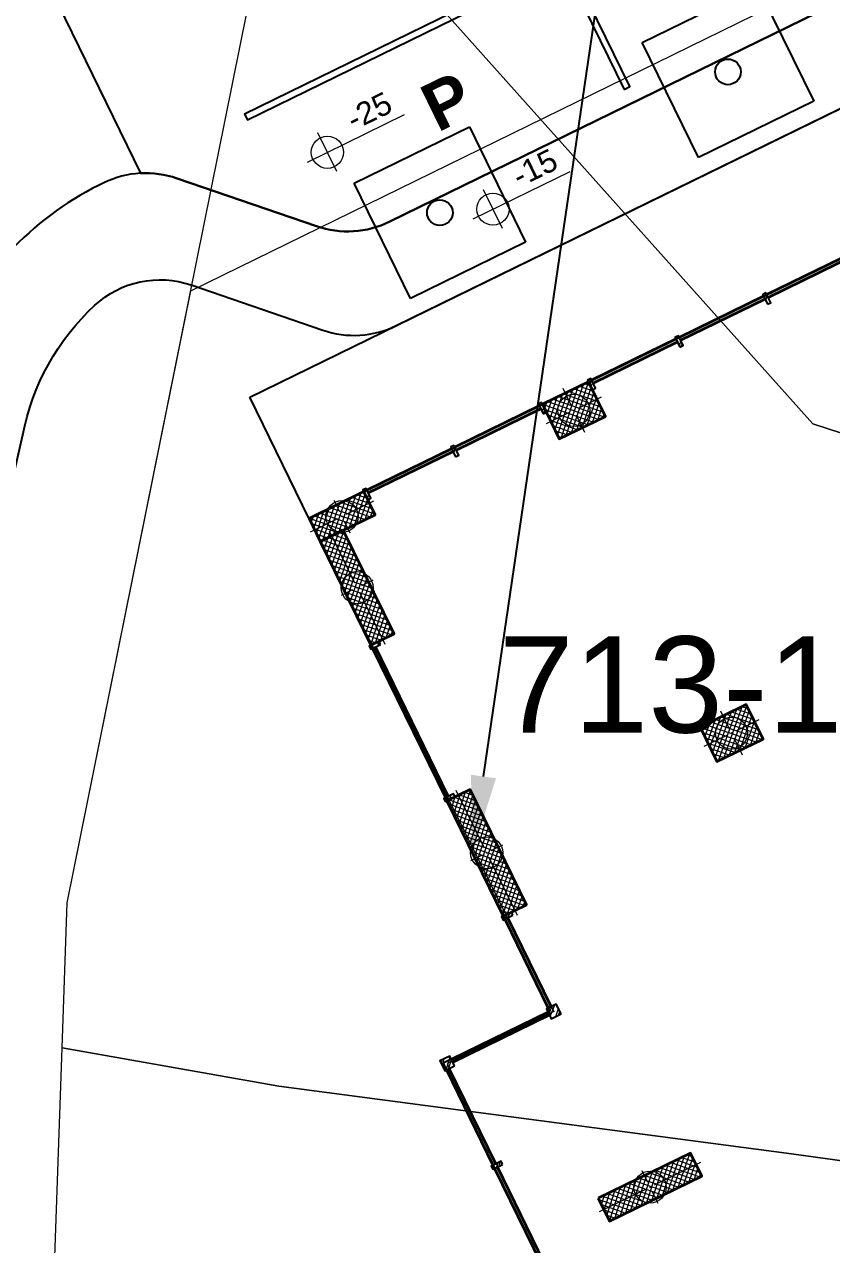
# Model space of a CAD drawing. Header units: metres. Extents: x 7511825 to 7512099, y 4692231 to 4692445.
# Drawn here: x 7511865.49 to 7511878.08, y 4692365.8 to 4692384.83 of the extents above; entities that cross this region are included whole.
import ezdxf
from ezdxf import colors
from ezdxf.entities.mleader import LeaderData, LeaderLine
from ezdxf.math import Vec2, Vec3

# ---------------------------------------------------------------- set-up
doc = ezdxf.new("R2010")
doc.units = ezdxf.units.M
doc.header["$XCLIPFRAME"] = 0
doc.header["$PDMODE"] = 32
doc.header["$PDSIZE"] = 0.5
for name, color, linetype, lineweight in [('- lokalet e_Pen_No__132', 255, 'Continuous', 0), ('A - Alumil_Pen_No__102', 254, 'Continuous', 13), ('A - Alumil_Pen_No__42', 8, 'Continuous', 25), ('A - Muret_Pen_No__7', 7, 'Continuous', 35), ('A - Perdhesa Polyine_Pen_No__6', 1, 'Continuous', 0), ('A - Pllaka Suteren_Pen_No__42', 8, 'Continuous', 25), ('A - Sanitaria_Pen_No__42', 8, 'Continuous', 25), ('A - Shtyllat_Pen_No__1', 7, 'Continuous', 0), ('A - Shtyllat_Pen_No__7', 7, 'Continuous', 35), ('Drawing & Figure_Pen_No__42', 8, 'Continuous', 25), ('Parcela Baze', 7, 'Continuous', 0), ('Site & Landscape - Terrain_Pen_No__42', 8, 'Continuous', 25)]:
    doc.layers.add(name, color=color, linetype=linetype, lineweight=lineweight)
for name, color, linetype in [('A - Alumil', 7, 'Continuous'), ('A - Muret', 7, 'Continuous'), ('A - Pllaka Suteren', 7, 'Continuous'), ('A - Shtyllat', 7, 'Continuous'), ('fer +', 32, 'Continuous'), ('Site & Landscape - Terrain', 7, 'Continuous')]:
    doc.layers.add(name, color=color, linetype=linetype)
for name, color, linetype, lineweight, true_color in [('Annotation - Text_Pen_No__108', 7, 'Continuous', 13, 0xfd8379), ('Annotation - Text_Pen_No__62', 7, 'Continuous', 20, 0xaaaaaa), ('Drawing & Figure_Pen_No__108', 7, 'Continuous', 13, 0xfd8379), ('parcelat e vjetra', 7, 'Continuous', 0, 0x848443), ('parcelat e vjetra nr', 7, 'Continuous', 0, 0x848443)]:
    doc.layers.add(name, color=color, linetype=linetype, lineweight=lineweight, true_color=true_color)
doc.styles.add('GENERATED_STYLE_1', font='arial.ttf')
doc.styles.add('GENERATED_STYLE_2', font='arialbd.ttf')
doc.styles.get("Standard").update_dxf_attribs({"font": 'arial.ttf'})
picture_1 = doc.add_image_def('image1.tif', size_in_pixel=(11235, 8447))
picture_2 = doc.add_image_def('image2.png', size_in_pixel=(905, 1019))
pattern_1 = [(44.99999999999999, (0, 0), (-45.96193909124158, 45.96193909124162), []), (135.0000000000002, (0, 0), (45.96193909124145, 45.96193909124175), [])]
pattern_2 = [(44.99999999999999, (0, 0), (-79.54951288348656, 79.54951288348661), []), (44.99999999999999, (-26.51650429449552, 26.51650429449554), (-79.54951288348656, 79.54951288348661), [])]

# ---------------------------------------------------------------- blocks, each defined once
blk = doc.blocks.new('Slab_1', base_point=(-1850.000000000003, -19000.83600967443))
at = {"layer": 'A - Pllaka Suteren_Pen_No__42', "color": 8, "linetype": 'Continuous', "lineweight": 25, "flags": 128}
blk.add_lwpolyline([(-1850.000000000003, -19000.83600967443), (52099.99999999999, -19000.83600967443), (52099.99999999999, 0), (2.220446049250313e-13, 0), (1.110223024625157e-12, -8550.830745419273), (-1850.000000000002, -8550.830745419273)], close=True, dxfattribs=at)
blk = doc.blocks.new('Slab_3', base_point=(59073.70514619522, 12104.20488908456))
at = {"layer": 'Site & Landscape - Terrain_Pen_No__42', "color": 8, "linetype": 'Continuous', "lineweight": 25, "flags": 128}
blk.add_lwpolyline([(59073.70514619522, 12104.20488908456), (-0.4540726961798081, 12098.17796194351), (-0.0644499180567637, 5988.256210970855, -0.09700013500266898), (478.3923614024191, 5666.512951378401), (2102.903750614875, 4042.001562165945, 0.1989122530165558), (3163.56326233219, 3602.66173394591), (48978.67965644036, 3602.641573385622, 0.1989123673796585), (50039.33982822018, 4041.981401605801), (51660.8915844806, 5663.533157866219, -0.1988155642940143), (52720.99303350056, 6102.872882029355), (59074.31717907935, 6105.239380060766)], format="xyb", close=True, dxfattribs=at)
blk = doc.blocks.new('Slab_4', base_point=(59074.31600689085, 6104.298371527963))
at = {"layer": 'Site & Landscape - Terrain_Pen_No__42', "color": 8, "linetype": 'Continuous', "lineweight": 25, "flags": 128}
blk.add_lwpolyline([(59074.31600689085, 6104.298371527963), (52721.11159973312, 6102.78912284332, 0.198850629036627), (51660.80776356255, 5663.449336948165), (50039.33982822018, 4041.981401605799, -0.1989123673796578), (48978.67965644036, 3602.641573385622), (3163.56326233219, 3602.661733945909, -0.1989122530165558), (2102.903750614876, 4042.001562165943), (478.3923614024204, 5666.5129513784, 0.1975766247407969), (-574.5564539164235, 6105.832957794789), (-671.9724631827688, 6106.333770794439, 0.1779822679354161), (-3872.137727001686, 4887.039193916909), (-5490.789180732588, 2966.793450167437), (-4346.721220894819, 2002.413098128519), (-3439.904615287006, 3128.775407374026, -0.16016692028357), (-1543.711309811395, 4451.617128605742, -0.2759228411107993), (-51.97053657508133, 4075.555505796262), (1481.583399929547, 2542.001569291635, 0.1989122559971561), (2542.242928849808, 2102.661741071595), (49599.99999999999, 2102.641573385623, 0.1989123673796559), (50660.66017177982, 2541.981401605799), (52283.05265317472, 4164.373883000701, -0.1988858525819911), (53343.55979034882, 4603.713703414345), (59074.46904149566, 4604.298388375846)], format="xyb", close=True, dxfattribs=at)
blk = doc.blocks.new('Morph_1')
at = {"layer": 'Site & Landscape - Terrain_Pen_No__42', "color": 8, "linetype": 'Continuous', "lineweight": 25, "flags": 128}
for points in [[(0.145128764643232, 2102.641573385623), (49599.99999999999, 2102.641573385635), (49661.23383793244, 2102.641573385635), (49783.29401270874, 2112.623825903056), (49904.13439607187, 2132.521900694349), (50022.95081520777, 2162.20337935473), (50138.95256645043, 2201.470736540813), (50251.3676772843, 2250.062654469183), (50359.44804369393, 2307.655761943128), (50462.47440867288, 2373.866786334604), (50559.76114876037, 2448.255104200335), (50660.66017177983, 2541.981401605814), (52283.05265317472, 4164.373883000713), (52383.833907137, 4258.002256619035), (52481.11305739359, 4332.400499589562), (52584.13266678434, 4398.622034702548), (52692.20715680582, 4456.226168567599), (52804.61730955797, 4504.829555177853), (52920.61505402056, 4544.108747014417), (53039.42844434251, 4573.802347536228), (53160.26679701405, 4593.712750730913), (53282.32595273507, 4603.707456150196), (53343.55979034882, 4603.713703414359), (59074.46904149573, 4604.298388375861)], [(0.6148023873038269, -5.330642736424362), (0.145128764643232, 2102.641573385623)], [(73150.24494963167, 2.132307174712064), (0.6148023873038269, -5.330642736424362)]]:
    blk.add_lwpolyline(points, dxfattribs=at)
blk = doc.blocks.new('Slab_77', base_point=(7350.073795891333, 3852.645114607748))
at = {"layer": 'Site & Landscape - Terrain_Pen_No__42', "color": 8, "linetype": 'Continuous', "lineweight": 25, "flags": 128}
blk.add_lwpolyline([(7350.073795891333, 3852.645114607748), (7450.073795891335, 3852.645114607748), (7450.073795891335, 5852.645114607751), (7350.073795891333, 5852.645114607751)], close=True, dxfattribs=at)
blk = doc.blocks.new('Slab_79', base_point=(50934.18757382021, 6004.298371527964))
at = {"layer": 'Site & Landscape - Terrain_Pen_No__42', "color": 8, "linetype": 'Continuous', "lineweight": 25, "flags": 128}
blk.add_lwpolyline([(50934.18757382021, 6004.298371527964), (50934.18757382021, 6104.298371527964), (1865.313307690938, 6104.29837152797), (1865.313307690938, 6004.298371527971)], close=True, dxfattribs=at)
blk = doc.blocks.new('Deciduous Trees 25')
at = {"layer": 'A - Sanitaria_Pen_No__42', "color": 8, "linetype": 'Continuous', "lineweight": 25}
image = blk.add_image(picture_2, insert=(-1000, -1000), size_in_units=(2000.0000000000005, 1999.9999999999995), dxfattribs=at)
image.set_boundary_path([(-0.5, -0.5), (904.5, 1018.5)])
blk = doc.blocks.new('Wall_227', base_point=(-1850.000000000004, -19000.83074541927))
at = {"layer": 'A - Muret', "linetype": 'Continuous', "lineweight": 0, "true_color": 0x000000}
for points in [[(-1800.000058172458, -8665.830754255696), (-1850.000059173181, -8665.830754255696), (-1850.000059173181, -10319.16498649131), (-1800.000058172458, -10319.16498649131)], [(-1800.000069597717, -10374.16495891856), (-1850.000082453529, -10374.16495891856), (-1850.000082453529, -12027.49830658989), (-1800.000069597717, -12027.49830658989)], [(-1850.000082453529, -12082.49833074984), (-1850.000082453529, -13735.83162832839), (-1800.000069597717, -13735.83162832839), (-1800.000069597717, -12082.49833074984)], [(-1850.000032694264, -13790.83165910956), (-1850.000032694264, -15444.16498840024), (-1800.000070487103, -15444.16498840024), (-1800.000070487103, -13790.83165910956)], [(-1850.000032694264, -15499.16501194874), (-1850.000032694264, -17152.49829114663), (-1800.000070487103, -17152.49829114663), (-1800.000070487103, -15499.16501194874)], [(-1800.000042179199, -17207.4982866536), (-1850.00004638324, -17207.4982866536), (-1850.00004638324, -18860.83164488735), (-1800.000042179199, -18860.83164488735)]]:
    blk.add_hatch(color=18, dxfattribs=at).paths.add_polyline_path(points)
at = {"layer": 'A - Muret_Pen_No__7', "color": 7, "linetype": 'Continuous', "lineweight": 35, "flags": 128}
for points in [[(-1850.000000000003, -8665.830701162786), (-1850.000000000003, -10319.16493109984)], [(-1800.000000000003, -10319.16494695987), (-1800.000000000003, -8665.830750694096)], [(-1850.000000000003, -10374.16505403453), (-1850.000000000003, -12027.49828902011)], [(-1800.000000000003, -12027.49828764413), (-1800.000000000003, -10374.16497774104)], [(-1850.000000000003, -12082.49825623753), (-1850.000000000003, -13735.83164694039)], [(-1800.000000000003, -13735.83162832839), (-1800.000000000003, -12082.4983184253)], [(-1850.000000000003, -13790.8316141578), (-1850.000000000003, -15444.16500486066)], [(-1800.000000000003, -15444.16496901265), (-1800.000000000003, -13790.83165910956)], [(-1850.000000000003, -15499.16497207807), (-1850.000000000003, -17152.49836278093)], [(-1800.000000000003, -17152.49830969691), (-1800.000000000003, -15499.16499979382)], [(-1850.000000000003, -17207.49832999834), (-1850.000000000004, -18860.83163066814)], [(-1800.000000000004, -18860.83172164369), (-1800.000000000003, -17207.49834047808)]]:
    blk.add_lwpolyline(points, dxfattribs=at)
blk = doc.blocks.new('Wall_228', base_point=(-1.677867851803736e-12, -4899.999999999999))
at = {"layer": 'A - Muret', "linetype": 'Continuous', "lineweight": 0, "true_color": 0x000000}
blk.add_hatch(color=18, dxfattribs=at).paths.add_polyline_path([(-1.619157950424888e-05, -4845.00000340882), (50.0000093739362, -4845.00000340882), (50.0000093739362, -2254.999995529647), (-1.619157950424888e-05, -2254.999995529647)])
at = {"layer": 'A - Muret_Pen_No__7', "color": 7, "linetype": 'Continuous', "lineweight": 35, "flags": 128}
for points in [[(-1.189789007229445e-12, -2254.999995529649), (-1.669035281180333e-12, -4845.000004470352)], [(49.99999999999833, -4845.000004470352), (49.99999999999881, -2254.999995529647)]]:
    blk.add_lwpolyline(points, dxfattribs=at)
blk = doc.blocks.new('Wall_229', base_point=(-1850.000000000003, -8550.830745419273))
at = {"layer": 'A - Muret', "linetype": 'Continuous', "lineweight": 0, "true_color": 0x000000}
blk.add_hatch(color=18, dxfattribs=at).paths.add_polyline_path([(-1709.999998211862, -8550.830723470319), (-1709.999998211862, -8600.83074020478), (-30.00004792523758, -8600.83074020478), (-30.00004792523758, -8550.830723470319)])
at = {"layer": 'A - Muret_Pen_No__7', "color": 7, "linetype": 'Continuous', "lineweight": 35, "flags": 128}
for points in [[(-30.00005014048054, -8550.830745419273), (-1709.999998211862, -8550.830745419273)], [(-1709.999998211862, -8600.830745419273), (-30.00003589486533, -8600.830745419273)]]:
    blk.add_lwpolyline(points, dxfattribs=at)
blk = doc.blocks.new('Wall_230', base_point=(950.0000000000002, -2.775557561562891e-14))
at = {"layer": 'A - Muret', "linetype": 'Continuous', "lineweight": 0, "true_color": 0x000000}
for points in [[(1005.00000849367, -3.079918792225911e-06), (1005.00000849367, -50.00001470981269), (2475.000020709144, -50.00001470981269), (2475.000020709144, -3.079918792225911e-06)], [(2529.999984492062, -3.079918792225911e-06), (2529.999984492062, -50.00001470981269), (3994.999999999998, -50.00001470981269), (3994.999999999998, -3.079918792225911e-06)]]:
    blk.add_hatch(color=18, dxfattribs=at).paths.add_polyline_path(points)
at = {"layer": 'A - Muret_Pen_No__7', "color": 7, "linetype": 'Continuous', "lineweight": 35, "flags": 128}
for points in [[(2474.999999999999, -2.775557561562891e-14), (1005, -2.775557561562891e-14)], [(1005, -50.00000000000003), (2474.999999999999, -50.00000000000003)], [(3994.999999999998, -2.775557561562891e-14), (2529.999999999999, -2.775557561562891e-14)], [(2529.999999999999, -50.00000000000003), (3994.999999999998, -50.00000000000003)]]:
    blk.add_lwpolyline(points, dxfattribs=at)
blk = doc.blocks.new('Wall_231', base_point=(4849.999999999999, -2.775557561562891e-14))
at = {"layer": 'A - Muret', "linetype": 'Continuous', "lineweight": 0, "true_color": 0x000000}
for points in [[(6369.999999999999, 7.152553799238959e-06), (4905.000001192093, 7.152553799238959e-06), (4905.000001192093, -50.00000834466863), (6369.999999999999, -50.00000834466863)], [(7944.999999999998, -49.99999098479932), (9445.000003501775, -49.99999098479932), (9445.000003501775, 3.725283387323586e-06), (7944.999999999998, 3.725283387323586e-06)], [(6424.999999999999, -50.00000000001044), (7889.999999999999, -50.00000000001044), (7889.999999999999, -1.043609643147647e-11), (6424.999999999999, -1.043609643147647e-11)]]:
    blk.add_hatch(color=18, dxfattribs=at).paths.add_polyline_path(points)
at = {"layer": 'A - Muret_Pen_No__7', "color": 7, "linetype": 'Continuous', "lineweight": 35, "flags": 128}
for points in [[(6369.999999999999, -2.775557561562891e-14), (4904.999999999998, -2.775557561562891e-14)], [(4904.999999999998, -50.00000000000003), (6369.999999999999, -50.00000000000003)], [(7889.999999999999, -2.775557561562891e-14), (6424.999999999999, -2.775557561562891e-14)], [(6424.999999999999, -50.00000000000003), (7889.999999999999, -50.00000000000003)], [(9444.999999999998, -2.775557561562891e-14), (7944.999999999998, -2.775557561562891e-14)], [(7944.999999999998, -50.00000000000003), (9444.999999999998, -50.00000000000003)]]:
    blk.add_lwpolyline(points, dxfattribs=at)
blk = doc.blocks.new('Wall_233', base_point=(-2.357699430788309e-12, -8600.830745419273))
at = {"layer": 'A - Muret', "linetype": 'Continuous', "lineweight": 0, "true_color": 0x000000}
blk.add_hatch(color=18, dxfattribs=at).paths.add_polyline_path([(49.99999086694065, -6955.00000263843), (-9.369837059014507e-06, -6955.00000263843), (-9.369837059014507e-06, -8495.830750878955), (49.99999086694065, -8495.830750878955)])
at = {"layer": 'A - Muret_Pen_No__7', "color": 7, "linetype": 'Continuous', "lineweight": 35, "flags": 128}
for points in [[(-2.057070982493457e-12, -6955.00001052693), (-2.33994730496055e-12, -8495.830750878955)], [(49.99999999999766, -8495.830750878955), (49.99999999999795, -6955.000010526929)]]:
    blk.add_lwpolyline(points, dxfattribs=at)
blk = doc.blocks.new('Column_47', base_point=(200.0000000000001, -1300))
at = {"layer": 'A - Shtyllat', "linetype": 'Continuous', "lineweight": 0, "true_color": 0x000000}
h = blk.add_hatch(dxfattribs=at)
h.set_pattern_fill('CONCRETE_BLOCK', color=18, style=0, pattern_type=2)
h.set_pattern_definition(pattern_1)
h.paths.add_polyline_path([(1.110223024625157e-13, -2200), (400.0000000000001, -2200), (400.0000000000001, -399.9999999999998), (1.110223024625157e-13, -399.9999999999998)])
at = {"layer": 'A - Shtyllat_Pen_No__1', "color": 7, "linetype": 'Continuous', "lineweight": 13}
for p, q in [((200.0000000000001, -1220), (200.0000000000001, -319.9999999999998)), ((120.0000000000001, -1300), (-79.9999999999999, -1300)), ((280.0000000000001, -1300), (480.0000000000002, -1300)), ((200.0000000000001, -1380), (200.0000000000001, -2280))]:
    blk.add_line(p, q, dxfattribs=at)
blk.add_point((200.0000000000001, -1300), dxfattribs=at)
at = {"layer": 'A - Shtyllat_Pen_No__7', "color": 7, "linetype": 'Continuous', "lineweight": 35, "flags": 128}
blk.add_lwpolyline([(1.110223024625157e-13, -2200), (400.0000000000001, -2200), (400.0000000000001, -399.9999999999998), (1.110223024625157e-13, -399.9999999999998)], close=True, dxfattribs=at)
blk = doc.blocks.new('Column_48', base_point=(475.0000000000001, -199.9999999999999))
at = {"layer": 'A - Shtyllat', "linetype": 'Continuous', "lineweight": 0, "true_color": 0x000000}
h = blk.add_hatch(dxfattribs=at)
h.set_pattern_fill('CONCRETE_BLOCK', color=18, style=0, pattern_type=2)
h.set_pattern_definition(pattern_1)
h.paths.add_polyline_path([(2.775557561562891e-13, 1.387778780781446e-13), (1.665334536937735e-13, -399.9999999999999), (950, -400), (950, -2.775557561562891e-14)])
at = {"layer": 'A - Shtyllat_Pen_No__1', "color": 7, "linetype": 'Continuous', "lineweight": 13}
for p, q in [((475.0000000000001, -120), (475.0000000000002, 80.00000000000007)), ((395.0000000000001, -199.9999999999999), (-79.99999999999984, -199.9999999999999)), ((475.0000000000001, -279.9999999999999), (475.0000000000001, -480)), ((555, -199.9999999999999), (1030, -200))]:
    blk.add_line(p, q, dxfattribs=at)
blk.add_point((475.0000000000001, -199.9999999999999), dxfattribs=at)
at = {"layer": 'A - Shtyllat_Pen_No__7', "color": 7, "linetype": 'Continuous', "lineweight": 35, "flags": 128}
blk.add_lwpolyline([(2.775557561562891e-13, 1.387778780781446e-13), (1.665334536937735e-13, -399.9999999999999), (950, -400), (950, -2.775557561562891e-14)], close=True, dxfattribs=at)
blk = doc.blocks.new('Column_49', base_point=(4449.999999999998, -300.0000000000102))
at = {"layer": 'A - Shtyllat', "linetype": 'Continuous', "lineweight": 0, "true_color": 0x000000}
h = blk.add_hatch(dxfattribs=at)
h.set_pattern_fill('CONCRETE_BLOCK', color=18, style=0, pattern_type=2)
h.set_pattern_definition(pattern_1)
h.paths.add_polyline_path([(4049.999999999999, -1.010302952408892e-11), (4049.999999999998, -600.0000000000102), (4849.999999999998, -600.0000000000103), (4849.999999999999, -1.021405182655144e-11)])
at = {"layer": 'A - Shtyllat_Pen_No__1', "color": 7, "linetype": 'Continuous', "lineweight": 13}
for p, q in [((4449.999999999998, -220.0000000000102), (4449.999999999998, 79.9999999999898)), ((4369.999999999998, -300.0000000000102), (3969.999999999999, -300.0000000000102)), ((4449.999999999998, -380.0000000000102), (4449.999999999998, -680.0000000000101)), ((4529.999999999998, -300.0000000000102), (4929.999999999999, -300.0000000000102))]:
    blk.add_line(p, q, dxfattribs=at)
blk.add_point((4449.999999999998, -300.0000000000102), dxfattribs=at)
at = {"layer": 'A - Shtyllat_Pen_No__7', "color": 7, "linetype": 'Continuous', "lineweight": 35, "flags": 128}
blk.add_lwpolyline([(4049.999999999999, -1.010302952408892e-11), (4049.999999999998, -600.0000000000102), (4849.999999999998, -600.0000000000103), (4849.999999999999, -1.021405182655144e-11)], close=True, dxfattribs=at)
blk = doc.blocks.new('Column_50', base_point=(4449.999999999997, -5900))
at = {"layer": 'A - Shtyllat', "linetype": 'Continuous', "lineweight": 0, "true_color": 0x000000}
h = blk.add_hatch(dxfattribs=at)
h.set_pattern_fill('CONCRETE_BLOCK', color=18, style=0, pattern_type=2)
h.set_pattern_definition(pattern_1)
h.paths.add_polyline_path([(4049.999999999997, -5600.000000000001), (4049.999999999997, -6200), (4849.999999999998, -6200), (4849.999999999998, -5600.000000000001)])
at = {"layer": 'A - Shtyllat_Pen_No__1', "color": 7, "linetype": 'Continuous', "lineweight": 13}
for p, q in [((4449.999999999997, -5820), (4449.999999999997, -5520.000000000001)), ((4369.999999999997, -5900), (3969.999999999998, -5900)), ((4449.999999999997, -5980), (4449.999999999997, -6280)), ((4529.999999999997, -5900), (4929.999999999998, -5900))]:
    blk.add_line(p, q, dxfattribs=at)
blk.add_point((4449.999999999997, -5900), dxfattribs=at)
at = {"layer": 'A - Shtyllat_Pen_No__7', "color": 7, "linetype": 'Continuous', "lineweight": 35, "flags": 128}
blk.add_lwpolyline([(4049.999999999997, -5600.000000000001), (4049.999999999997, -6200), (4849.999999999998, -6200), (4849.999999999998, -5600.000000000001)], close=True, dxfattribs=at)
blk = doc.blocks.new('Column_51', base_point=(199.9999999999986, -11700.83965125988))
at = {"layer": 'A - Shtyllat', "linetype": 'Continuous', "lineweight": 0, "true_color": 0x000000}
h = blk.add_hatch(dxfattribs=at)
h.set_pattern_fill('CONCRETE_BLOCK', color=18, style=0, pattern_type=2)
h.set_pattern_definition(pattern_1)
h.paths.add_polyline_path([(-600.0000000000014, -11500.83965125988), (-600.0000000000014, -11900.83965125988), (999.9999999999986, -11900.83965125988), (999.9999999999986, -11500.83965125988)])
at = {"layer": 'A - Shtyllat_Pen_No__1', "color": 7, "linetype": 'Continuous', "lineweight": 13}
for p, q in [((199.9999999999986, -11620.83965125988), (199.9999999999986, -11420.83965125988)), ((119.9999999999986, -11700.83965125988), (-680.0000000000015, -11700.83965125988)), ((199.9999999999986, -11780.83965125988), (199.9999999999985, -11980.83965125988)), ((279.9999999999986, -11700.83965125988), (1079.999999999998, -11700.83965125988))]:
    blk.add_line(p, q, dxfattribs=at)
blk.add_point((199.9999999999986, -11700.83965125988), dxfattribs=at)
at = {"layer": 'A - Shtyllat_Pen_No__7', "color": 7, "linetype": 'Continuous', "lineweight": 35, "flags": 128}
blk.add_lwpolyline([(-600.0000000000014, -11500.83965125988), (-600.0000000000014, -11900.83965125988), (999.9999999999986, -11900.83965125988), (999.9999999999986, -11500.83965125988)], close=True, dxfattribs=at)
blk = doc.blocks.new('Column_52', base_point=(199.9999999999993, -5899.999999999999))
at = {"layer": 'A - Shtyllat', "linetype": 'Continuous', "lineweight": 0, "true_color": 0x000000}
h = blk.add_hatch(dxfattribs=at)
h.set_pattern_fill('CONCRETE_BLOCK', color=18, style=0, pattern_type=2)
h.set_pattern_definition(pattern_1)
h.paths.add_polyline_path([(-7.216449660063518e-13, -6899.999999999999), (399.9999999999993, -6899.999999999999), (399.9999999999993, -4899.999999999999), (-7.216449660063518e-13, -4899.999999999999)])
at = {"layer": 'A - Shtyllat_Pen_No__1', "color": 7, "linetype": 'Continuous', "lineweight": 13}
for p, q in [((199.9999999999993, -5819.999999999999), (199.9999999999993, -4819.999999999999)), ((119.9999999999993, -5899.999999999999), (-80.00000000000074, -5899.999999999999)), ((199.9999999999993, -5979.999999999999), (199.9999999999993, -6979.999999999999)), ((279.9999999999993, -5899.999999999999), (479.9999999999993, -5899.999999999999))]:
    blk.add_line(p, q, dxfattribs=at)
blk.add_point((199.9999999999993, -5899.999999999999), dxfattribs=at)
at = {"layer": 'A - Shtyllat_Pen_No__7', "color": 7, "linetype": 'Continuous', "lineweight": 35, "flags": 128}
blk.add_lwpolyline([(-7.216449660063518e-13, -6899.999999999999), (399.9999999999993, -6899.999999999999), (399.9999999999993, -4899.999999999999), (-7.216449660063518e-13, -4899.999999999999)], close=True, dxfattribs=at)
blk = doc.blocks.new('Column_98', base_point=(977.5, -55.00000000001041))
at = {"layer": 'A - Alumil_Pen_No__102', "linetype": 'Continuous', "lineweight": 13}
h = blk.add_hatch(dxfattribs=at)
h.set_pattern_fill('STEEL', color=254, style=0, pattern_type=2)
h.set_pattern_definition(pattern_2)
h.paths.add_polyline_path([(950.0000000000001, -140.0000000000104), (1005, -140.0000000000104), (1005, 29.9999999999896), (950.0000000000001, 29.9999999999896)])
at = {"layer": 'A - Alumil_Pen_No__42', "color": 8, "linetype": 'Continuous', "lineweight": 25, "flags": 128}
blk.add_lwpolyline([(950.0000000000001, -140.0000000000104), (1005, -140.0000000000104), (1005, 29.9999999999896), (950.0000000000001, 29.9999999999896)], close=True, dxfattribs=at)
blk = doc.blocks.new('Column_99', base_point=(4022.499999999998, -55.00000000001041))
at = {"layer": 'A - Alumil_Pen_No__102', "linetype": 'Continuous', "lineweight": 13}
h = blk.add_hatch(dxfattribs=at)
h.set_pattern_fill('STEEL', color=254, style=0, pattern_type=2)
h.set_pattern_definition(pattern_2)
h.paths.add_polyline_path([(3994.999999999998, -140.0000000000104), (4049.999999999998, -140.0000000000104), (4049.999999999998, 29.9999999999896), (3994.999999999998, 29.9999999999896)])
at = {"layer": 'A - Alumil_Pen_No__42', "color": 8, "linetype": 'Continuous', "lineweight": 25, "flags": 128}
blk.add_lwpolyline([(3994.999999999998, -140.0000000000104), (4049.999999999998, -140.0000000000104), (4049.999999999998, 29.9999999999896), (3994.999999999998, 29.9999999999896)], close=True, dxfattribs=at)
blk = doc.blocks.new('Column_100', base_point=(4877.499999999998, -55.00000000001041))
at = {"layer": 'A - Alumil_Pen_No__102', "linetype": 'Continuous', "lineweight": 13}
h = blk.add_hatch(dxfattribs=at)
h.set_pattern_fill('STEEL', color=254, style=0, pattern_type=2)
h.set_pattern_definition(pattern_2)
h.paths.add_polyline_path([(4849.999999999999, -140.0000000000104), (4904.999999999998, -140.0000000000104), (4904.999999999998, 29.9999999999896), (4849.999999999999, 29.9999999999896)])
at = {"layer": 'A - Alumil_Pen_No__42', "color": 8, "linetype": 'Continuous', "lineweight": 25, "flags": 128}
blk.add_lwpolyline([(4849.999999999999, -140.0000000000104), (4904.999999999998, -140.0000000000104), (4904.999999999998, 29.9999999999896), (4849.999999999999, 29.9999999999896)], close=True, dxfattribs=at)
blk = doc.blocks.new('Column_102', base_point=(2502.499999999998, -55.00000000001022))
at = {"layer": 'A - Alumil_Pen_No__102', "linetype": 'Continuous', "lineweight": 13}
h = blk.add_hatch(dxfattribs=at)
h.set_pattern_fill('STEEL', color=254, style=0, pattern_type=2)
h.set_pattern_definition(pattern_2)
h.paths.add_polyline_path([(2474.999999999998, -140.0000000000102), (2529.999999999998, -140.0000000000102), (2529.999999999998, 29.99999999998978), (2474.999999999998, 29.99999999998978)])
at = {"layer": 'A - Alumil_Pen_No__42', "color": 8, "linetype": 'Continuous', "lineweight": 25, "flags": 128}
blk.add_lwpolyline([(2474.999999999998, -140.0000000000102), (2529.999999999998, -140.0000000000102), (2529.999999999998, 29.99999999998978), (2474.999999999998, 29.99999999998978)], close=True, dxfattribs=at)
blk = doc.blocks.new('Column_103', base_point=(6397.499999999999, -55.00000000001041))
at = {"layer": 'A - Alumil_Pen_No__102', "linetype": 'Continuous', "lineweight": 13}
h = blk.add_hatch(dxfattribs=at)
h.set_pattern_fill('STEEL', color=254, style=0, pattern_type=2)
h.set_pattern_definition(pattern_2)
h.paths.add_polyline_path([(6369.999999999999, -140.0000000000104), (6424.999999999999, -140.0000000000104), (6424.999999999999, 29.9999999999896), (6369.999999999999, 29.9999999999896)])
at = {"layer": 'A - Alumil_Pen_No__42', "color": 8, "linetype": 'Continuous', "lineweight": 25, "flags": 128}
blk.add_lwpolyline([(6369.999999999999, -140.0000000000104), (6424.999999999999, -140.0000000000104), (6424.999999999999, 29.9999999999896), (6369.999999999999, 29.9999999999896)], close=True, dxfattribs=at)
blk = doc.blocks.new('Column_104', base_point=(7917.499999999999, -55.00000000001041))
at = {"layer": 'A - Alumil_Pen_No__102', "linetype": 'Continuous', "lineweight": 13}
h = blk.add_hatch(dxfattribs=at)
h.set_pattern_fill('STEEL', color=254, style=0, pattern_type=2)
h.set_pattern_definition(pattern_2)
h.paths.add_polyline_path([(7889.999999999999, -140.0000000000104), (7944.999999999998, -140.0000000000104), (7944.999999999998, 29.9999999999896), (7889.999999999999, 29.9999999999896)])
at = {"layer": 'A - Alumil_Pen_No__42', "color": 8, "linetype": 'Continuous', "lineweight": 25, "flags": 128}
blk.add_lwpolyline([(7889.999999999999, -140.0000000000104), (7944.999999999998, -140.0000000000104), (7944.999999999998, 29.9999999999896), (7889.999999999999, 29.9999999999896)], close=True, dxfattribs=at)
blk = doc.blocks.new('Column_115', base_point=(54.99999999999877, -2227.499999999999))
at = {"layer": 'A - Alumil_Pen_No__102', "linetype": 'Continuous', "lineweight": 13}
h = blk.add_hatch(dxfattribs=at)
h.set_pattern_fill('STEEL', color=254, style=0, pattern_type=2)
h.set_pattern_definition(pattern_2)
h.paths.add_polyline_path([(139.9999999999988, -2254.999999999999), (139.9999999999988, -2199.999999999999), (-30.00000000000123, -2199.999999999999), (-30.00000000000123, -2254.999999999999)])
at = {"layer": 'A - Alumil_Pen_No__42', "color": 8, "linetype": 'Continuous', "lineweight": 25, "flags": 128}
blk.add_lwpolyline([(139.9999999999988, -2254.999999999999), (139.9999999999988, -2199.999999999999), (-30.00000000000123, -2199.999999999999), (-30.00000000000123, -2254.999999999999)], close=True, dxfattribs=at)
blk = doc.blocks.new('Column_116', base_point=(54.99999999999829, -4872.5))
at = {"layer": 'A - Alumil_Pen_No__102', "linetype": 'Continuous', "lineweight": 13}
h = blk.add_hatch(dxfattribs=at)
h.set_pattern_fill('STEEL', color=254, style=0, pattern_type=2)
h.set_pattern_definition(pattern_2)
h.paths.add_polyline_path([(139.9999999999983, -4899.999999999999), (139.9999999999983, -4845), (-30.00000000000172, -4845), (-30.00000000000172, -4899.999999999999)])
at = {"layer": 'A - Alumil_Pen_No__42', "color": 8, "linetype": 'Continuous', "lineweight": 25, "flags": 128}
blk.add_lwpolyline([(139.9999999999983, -4899.999999999999), (139.9999999999983, -4845), (-30.00000000000172, -4845), (-30.00000000000172, -4899.999999999999)], close=True, dxfattribs=at)
blk = doc.blocks.new('Column_117', base_point=(54.9999999999979, -6927.499999999999))
at = {"layer": 'A - Alumil_Pen_No__102', "linetype": 'Continuous', "lineweight": 13}
h = blk.add_hatch(dxfattribs=at)
h.set_pattern_fill('STEEL', color=254, style=0, pattern_type=2)
h.set_pattern_definition(pattern_2)
h.paths.add_polyline_path([(139.9999999999979, -6954.999999999999), (139.9999999999979, -6899.999999999999), (-30.00000000000211, -6899.999999999999), (-30.00000000000211, -6954.999999999999)])
at = {"layer": 'A - Alumil_Pen_No__42', "color": 8, "linetype": 'Continuous', "lineweight": 25, "flags": 128}
blk.add_lwpolyline([(139.9999999999979, -6954.999999999999), (139.9999999999979, -6899.999999999999), (-30.00000000000211, -6899.999999999999), (-30.00000000000211, -6954.999999999999)], close=True, dxfattribs=at)
blk = doc.blocks.new('Column_118', base_point=(-1795.000000000004, -8580.830745419273))
at = {"layer": 'A - Alumil_Pen_No__102', "linetype": 'Continuous', "lineweight": 13}
h = blk.add_hatch(dxfattribs=at)
h.set_pattern_fill('STEEL', color=254, style=0, pattern_type=2)
h.set_pattern_definition(pattern_2)
h.paths.add_polyline_path([(-1710.000000000004, -8665.830745419275), (-1710.000000000004, -8495.830745419273), (-1880.000000000004, -8495.830745419273), (-1880.000000000004, -8665.830745419275)])
at = {"layer": 'A - Alumil_Pen_No__42', "color": 8, "linetype": 'Continuous', "lineweight": 25, "flags": 128}
blk.add_lwpolyline([(-1710.000000000004, -8665.830745419275), (-1710.000000000004, -8495.830745419273), (-1880.000000000004, -8495.830745419273), (-1880.000000000004, -8665.830745419275)], close=True, dxfattribs=at)
blk = doc.blocks.new('Column_119', base_point=(54.99995935101643, -8580.830745419273))
at = {"layer": 'A - Alumil_Pen_No__102', "linetype": 'Continuous', "lineweight": 13}
h = blk.add_hatch(dxfattribs=at)
h.set_pattern_fill('STEEL', color=254, style=0, pattern_type=2)
h.set_pattern_definition(pattern_2)
h.paths.add_polyline_path([(139.9999593510165, -8665.830745419275), (139.9999593510165, -8495.830745419273), (-30.00004064898358, -8495.830745419273), (-30.00004064898358, -8665.830745419275)])
at = {"layer": 'A - Alumil_Pen_No__42', "color": 8, "linetype": 'Continuous', "lineweight": 25, "flags": 128}
blk.add_lwpolyline([(139.9999593510165, -8665.830745419275), (139.9999593510165, -8495.830745419273), (-30.00004064898358, -8495.830745419273), (-30.00004064898358, -8665.830745419275)], close=True, dxfattribs=at)
blk = doc.blocks.new('Column_125', base_point=(-1795.000000000003, -10346.66498708046))
at = {"layer": 'A - Alumil_Pen_No__102', "linetype": 'Continuous', "lineweight": 13}
h = blk.add_hatch(dxfattribs=at)
h.set_pattern_fill('STEEL', color=254, style=0, pattern_type=2)
h.set_pattern_definition(pattern_2)
h.paths.add_polyline_path([(-1710.000000000003, -10374.16498708046), (-1710.000000000003, -10319.16498708046), (-1880.000000000003, -10319.16498708046), (-1880.000000000003, -10374.16498708046)])
at = {"layer": 'A - Alumil_Pen_No__42', "color": 8, "linetype": 'Continuous', "lineweight": 25, "flags": 128}
blk.add_lwpolyline([(-1710.000000000003, -10374.16498708046), (-1710.000000000003, -10319.16498708046), (-1880.000000000003, -10319.16498708046), (-1880.000000000003, -10374.16498708046)], close=True, dxfattribs=at)

msp = doc.modelspace()

# ---------------------------------------------------------------- linework, layer by layer
at = {"layer": '- lokalet e_Pen_No__132', "color": 255, "linetype": 'Continuous', "lineweight": 0, "flags": 128}
msp.add_lwpolyline([(7511890.221768239, 4692365.953609931), (7511890.270628506, 4692365.916264377), (7511887.899533245, 4692370.767851344), (7511886.32725939, 4692369.999440696), (7511884.707684384, 4692373.882670898), (7511886.279958239, 4692374.651081546), (7511882.152126643, 4692383.097192631), (7511869.933312683, 4692377.125544162), (7511873.750499379, 4692369.440313716), (7511872.08838134, 4692368.627993906), (7511876.639568237, 4692359.315639657)], close=True, dxfattribs=at)
at = {"layer": 'A - Perdhesa Polyine_Pen_No__6', "linetype": 'Continuous', "lineweight": 0}
msp.add_lwpolyline([(7511902.894614684, 4692372.085933802), (7511876.615180241, 4692359.242498696), (7511872.026729549, 4692368.631254219), (7511873.688786674, 4692369.443544257), (7511869.934187023, 4692377.125971472), (7511894.551503427, 4692389.157086769)], close=True, dxfattribs=at)
at = {"layer": 'A - Shtyllat_Pen_No__1', "color": 7, "linetype": 'Continuous', "flags": 128}
for points in [[(7511873.57200361, 4692378.903865948), (7511873.835458689, 4692378.364800626), (7511874.554212452, 4692378.716074065), (7511874.290757372, 4692379.255139387)], [(7511876.030917682, 4692373.872589611), (7511876.294372761, 4692373.333524289), (7511877.013126523, 4692373.684797728), (7511876.749671444, 4692374.223863049)], [(7511872.963046096, 4692370.926292962), (7511873.322422978, 4692371.101929682), (7511872.444239381, 4692372.898814089), (7511872.084862499, 4692372.723177369)], [(7511874.444171732, 4692366.529249371), (7511874.619808451, 4692366.16987249), (7511876.057315976, 4692366.872419367), (7511875.881679257, 4692367.231796248)]]:
    msp.add_lwpolyline(points, close=True, dxfattribs=at)
at = {"layer": 'Drawing & Figure_Pen_No__108', "color": 11, "linetype": 'Continuous', "lineweight": 13, "true_color": 0xfd8379}
for points in [[(7511869.91002276, 4692382.681207287), (7511871.424848304, 4692383.421541469)], [(7511870.366900576, 4692382.531847498), (7511870.072712073, 4692383.133797632)], [(7511872.49188626, 4692381.794515779), (7511874.006711804, 4692382.534849961)], [(7511872.948764076, 4692381.64515599), (7511872.654575573, 4692382.247106124)]]:
    msp.add_lwpolyline(points, dxfattribs=at)
for centre in [(7511870.219891571, 4692382.832648139), (7511872.801755071, 4692381.945956632)]:
    msp.add_circle(centre, 0.2505125059277162, dxfattribs=at)
at = {"layer": 'Drawing & Figure_Pen_No__42', "color": 8, "linetype": 'Continuous', "lineweight": 25}
for centre in [(7511876.466300583, 4692384.086986214), (7511871.974089568, 4692381.891527219)]:
    msp.add_circle(centre, 0.1999999999999999, dxfattribs=at)
at = {"layer": 'Parcela Baze', "flags": 128}
for points in [[(7511868.089, 4692380.675), (7511937.066000001, 4692414.438)], [(7511897.246, 4692360.267), (7511893.466, 4692365.435), (7511890.286, 4692365.442), (7511887.703, 4692365.8), (7511877.458, 4692367.218), (7511869.461, 4692368.275), (7511866.082, 4692368.871), (7511866.161, 4692371.131), (7511868.089, 4692380.675)], [(7511918.965, 4692311.985), (7511892.386, 4692326.927), (7511865.807, 4692341.869), (7511863.876, 4692347.021000001), (7511864.33, 4692349.682), (7511865.363, 4692354.287), (7511865.611, 4692355.392), (7511866.082, 4692368.871), (7511869.461, 4692368.275), (7511877.458, 4692367.218), (7511887.703, 4692365.8), (7511890.286, 4692365.442), (7511890.881, 4692364.848999999), (7511889.344, 4692361.676), (7511891, 4692360.963), (7511895.198, 4692358.097), (7511899.376, 4692354.42), (7511900.257999999, 4692353.643999999), (7511912.211, 4692343.575), (7511925.491, 4692332.643), (7511935.682, 4692324.288)]]:
    msp.add_lwpolyline(points, dxfattribs=at)
at = {"layer": 'parcelat e vjetra', "lineweight": 0, "flags": 128}
msp.add_lwpolyline([(7511942.993, 4692405.116), (7511913.452, 4692385.678), (7511902.611, 4692378.579), (7511894.291, 4692373.23), (7511877.791, 4692378.6), (7511870.102, 4692387.2), (7511870.032, 4692387.28), (7511869.842, 4692387.49), (7511869.532, 4692387.82), (7511855.942, 4692402.56), (7511850.842, 4692406.99), (7511889.413, 4692421.428), (7511926.304, 4692436.845), (7511934.243, 4692423.576)], close=True, dxfattribs=at)
for points in [[(7511866.161, 4692371.131), (7511869.532000001, 4692387.82), (7511869.842, 4692387.49), (7511870.032000001, 4692387.28), (7511870.102000001, 4692387.2), (7511877.791, 4692378.6), (7511894.291, 4692373.23), (7511894.943, 4692372.976), (7511892.856000001, 4692371.514), (7511892.757999999, 4692370.324), (7511892.71, 4692369.743), (7511892.786, 4692367.666), (7511893.466, 4692365.435), (7511890.286, 4692365.442), (7511887.703, 4692365.8), (7511877.458, 4692367.218), (7511869.461, 4692368.275), (7511866.082, 4692368.871), (7511866.161, 4692371.131)], [(7511863.876, 4692347.021000001), (7511864.33, 4692349.682), (7511865.363, 4692354.287), (7511865.611, 4692355.392), (7511866.082, 4692368.871), (7511869.461, 4692368.275), (7511877.458, 4692367.218), (7511887.703, 4692365.8), (7511890.286, 4692365.442), (7511890.881, 4692364.848999999), (7511889.344, 4692361.676), (7511891, 4692360.963), (7511895.198, 4692358.097), (7511899.376, 4692354.42), (7511900.257999999, 4692353.643999999), (7511912.211, 4692343.575), (7511925.491, 4692332.643), (7511935.682, 4692324.288)]]:
    msp.add_lwpolyline(points, dxfattribs=at)

# ---------------------------------------------------------------- block references
at = {"layer": 'A - Alumil', "color": 8, "lineweight": 25, "xscale": 0.001, "yscale": 0.001, "zscale": 0.001, "rotation": 26.04594870372196}
for name, p in [('Column_104', (7511877.070878874, 4692380.552639161)), ('Column_103', (7511875.705246725, 4692379.885219627)), ('Column_100', (7511874.339614577, 4692379.217800092)), ('Column_99', (7511873.571446493, 4692378.842376604)), ('Column_102', (7511872.205814345, 4692378.174957069)), ('Column_98', (7511870.835689986, 4692377.505342076)), ('Column_115', (7511870.960803987, 4692375.148414205)), ('Column_116', (7511872.122201797, 4692372.772034578)), ('Column_117', (7511873.024535444, 4692370.925735852)), ('Column_119', (7511873.750499379, 4692369.440313716)), ('Column_118', (7511872.08838134, 4692368.627993906)), ('Column_125', (7511872.863744674, 4692367.0414939))]:
    msp.add_blockref(name, p, dxfattribs=at)
at = {"layer": 'A - Muret', "color": 7, "lineweight": 35, "xscale": 0.001, "yscale": 0.001, "zscale": 0.001, "rotation": 26.04594870372196}
for name, p in [('Wall_231', (7511874.290757367, 4692379.255139389)), ('Wall_230', (7511870.786832776, 4692377.542681372)), ('Wall_228', (7511872.084862499, 4692372.723177369)), ('Wall_233', (7511873.70986693, 4692369.398194841)), ('Wall_229', (7511872.025794265, 4692368.630797123)), ('Wall_227', (7511876.614303566, 4692359.242076103))]:
    msp.add_blockref(name, p, dxfattribs=at)
at = {"layer": 'A - Pllaka Suteren', "color": 8, "linetype": 'Continuous', "lineweight": 25, "xscale": 0.001, "yscale": 0.001, "zscale": 0.001, "rotation": 26.04594870372196}
msp.add_blockref('Slab_1', (7511876.614305877, 4692359.242071373), dxfattribs=at)
at = {"layer": 'A - Sanitaria_Pen_No__42', "color": 8, "linetype": 'Continuous', "lineweight": 25, "xscale": 0.001, "yscale": 0.001, "rotation": 116.045948703722}
for p in [(7511876.466300583, 4692384.086986214), (7511871.974089568, 4692381.891527219)]:
    msp.add_blockref('Deciduous Trees 25', p, dxfattribs=at)
at = {"layer": 'A - Shtyllat', "color": 7, "lineweight": 35, "xscale": 0.001, "yscale": 0.001, "zscale": 0.001, "rotation": 26.04594870372196}
for name, p in [('Column_49', (7511874.063108026, 4692378.809970008)), ('Column_48', (7511870.44789109, 4692377.154424326)), ('Column_47', (7511870.683820463, 4692376.045387659)), ('Column_50', (7511876.522022101, 4692373.778693672)), ('Column_52', (7511872.703642739, 4692371.912553526)), ('Column_51', (7511875.250743859, 4692366.700834371))]:
    msp.add_blockref(name, p, dxfattribs=at)
at = {"layer": 'Site & Landscape - Terrain', "color": 8, "linetype": 'Continuous', "lineweight": 25, "xscale": 0.001, "yscale": 0.001, "zscale": 0.001, "rotation": 26.04594870372196}
for name, p in [('Slab_3', (7511917.692765364, 4692413.939252144)), ('Slab_4', (7511920.327823935, 4692408.548951139)), ('Slab_79', (7511913.058298194, 4692404.88484328)), ('Slab_77', (7511874.845264301, 4692383.814280254))]:
    msp.add_blockref(name, p, dxfattribs=at)
at = {"layer": 'Site & Landscape - Terrain', "linetype": 'Continuous', "lineweight": 0, "xscale": 0.001, "yscale": 0.001, "zscale": 0.001, "rotation": 26.04594870372196}
msp.add_blockref('Morph_1', (7511869.933312683, 4692377.125544162), dxfattribs=at)

# ---------------------------------------------------------------- texts
at = {"layer": 'Annotation - Text_Pen_No__108', "color": 11, "linetype": 'Continuous', "lineweight": 13, "true_color": 0xfd8379, "char_height": 0.3500000000000001, "attachment_point": 2, "rotation": 26.04594870372195, "style": 'GENERATED_STYLE_1'}
for s, insert in [('\\A1;-25', (7511870.793567924, 4692383.636151782)), ('\\A1;-15', (7511873.375431424, 4692382.749460274))]:
    msp.add_mtext(s, dxfattribs=dict(at, insert=insert))
at = {"layer": 'Annotation - Text_Pen_No__62', "color": 253, "linetype": 'Continuous', "lineweight": 20, "true_color": 0xaaaaaa, "insert": (7511871.92105078, 4692383.963272311), "char_height": 0.7500000000000003, "attachment_point": 2, "rotation": 26.04594870372195, "style": 'GENERATED_STYLE_2'}
msp.add_mtext('\\A1;P', dxfattribs=at)
at = {"layer": 'parcelat e vjetra nr'}
msp.add_text('713-17', height=1.5, dxfattribs=at).set_placement((7511872.894108873, 4692373.787020763))

# ---------------------------------------------------------------- pictures from other files: only their frames are drawn
at = {"layer": 'fer +', "lineweight": 13}
image = msp.add_image(picture_1, insert=(7510761.385077205, 4690852.668166598), size_in_units=(2378.0750000000003, 1787.9483333333335), dxfattribs=at)
image.set_boundary_path([(5025.280434943736, 987.8931494690478), (5895.767949923873, 1572.597013030201)])
image.dxf.flags = 15

# ---------------------------------------------------------------- leaders
at = {"layer": 'A - Perdhesa Polyine_Pen_No__6', "linetype": 'Continuous'}
ml = msp.add_multileader_mtext('Standard', dxfattribs=at)
ml.set_content('Përdhesa Morea', color=256)
ml.set_leader_properties()
ml.build(insert=Vec2(0, 0))
ml.multileader.update_dxf_attribs({"text_left_attachment_type": 6, "text_right_attachment_type": 6, "dogleg_length": 0.36, "arrow_head_size": 1.2})
ctx = ml.context
ctx.base_point, ctx.char_height, ctx.arrow_head_size, ctx.landing_gap_size, ctx.plane_origin = Vec3(7511875.265853332, 4692388.482324269), 1.5, 1.2, 0.3, Vec3(7511872.480409915, 4692371.913832963)
ctx.left_attachment, ctx.right_attachment = 6, 6
notes = []
notes.append((ctx, [(0, (1, 1, 0), (7511874.905853332, 4692388.482324269), (1, 0), 0.36, [(0, [(7511872.480409915, 4692371.913832963)], 0, [])])]))
ctx.mtext.insert, ctx.mtext.flow_direction = Vec3(7511875.565853332, 4692390.282324268), 5
for ctx, leaders in notes:
    for number, flags, end, landing, length, lines in leaders:
        leader = LeaderData()
        leader.index, (leader.has_last_leader_line, leader.has_dogleg_vector, leader.attachment_direction) = number, flags
        leader.last_leader_point, leader.dogleg_vector, leader.dogleg_length = Vec3(end), Vec3(landing), length
        for number, points, colour, breaks in lines:
            line = LeaderLine()
            line.index, line.vertices, line.color, line.breaks = number, Vec3.list(points), colors.encode_raw_color(colour), breaks
            leader.lines.append(line)
        ctx.leaders.append(leader)

doc.saveas('drawing.dxf')
